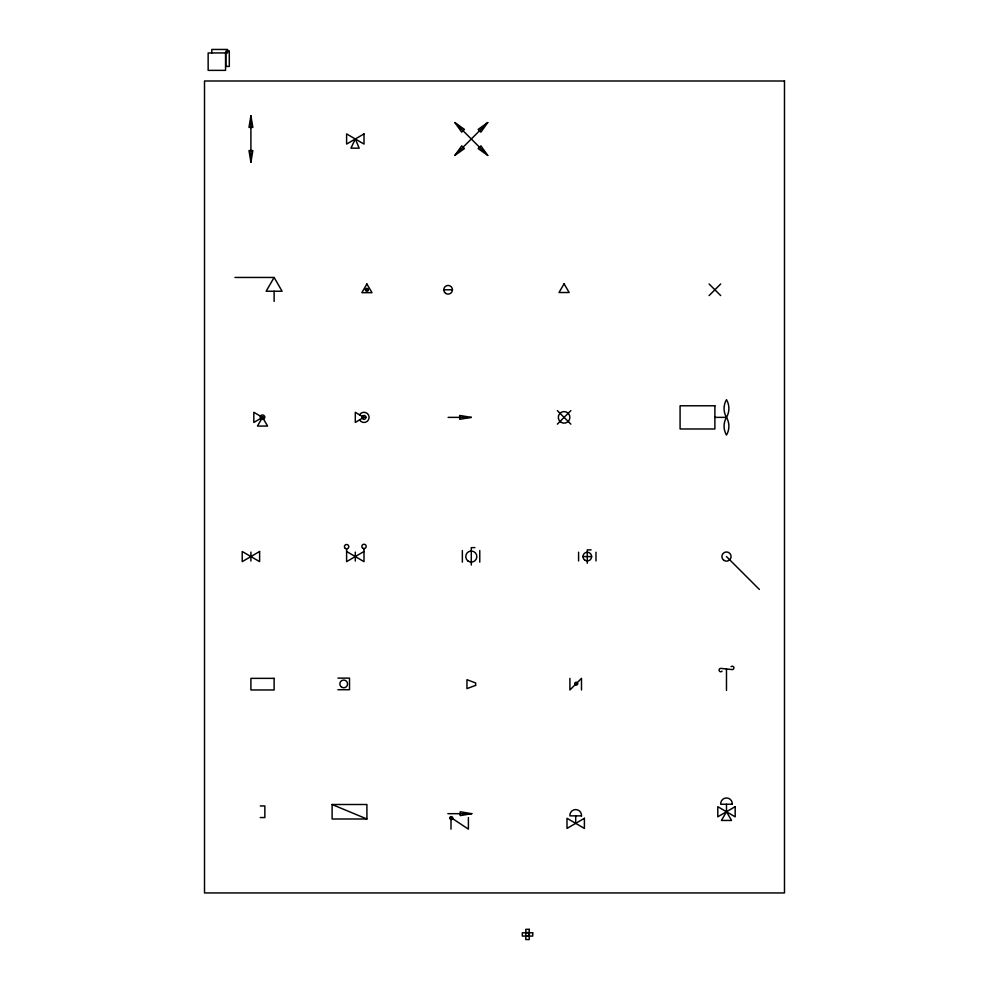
<?xml version="1.0" encoding="UTF-8"?>
<svg xmlns="http://www.w3.org/2000/svg" width="989" height="989" viewBox="0 0 989 989"><rect width="100%" height="100%" fill="white"/><g stroke="black" fill="none" stroke-linecap="round" stroke-linejoin="round"><path stroke-width="1.48" d="M250.909 115.787L248.981 127.396L252.85 127.396L250.909 115.787L250.909 162.184L248.981 150.588L252.85 150.588L250.909 162.184M274.114 277.452L266.14 291.236L282.088 291.236L274.114 277.452L234.962 277.452M726.482 811.746L721.414 820.45L731.563 820.45L726.482 811.746L726.482 804.255M454.866 155.421L461.702 145.853L464.434 148.585L454.866 155.421L487.738 122.562L480.901 132.13L478.169 129.398L487.738 122.562M557.326 424.145L570.863 410.608M709.088 295.587L720.684 283.979M364.001 551.491L346.607 561.641L346.607 548.833M471.296 417.37L459.7 419.311L459.7 415.442L471.296 417.37L448.104 417.37M471.79 813.687L460.182 815.616L460.182 811.746L471.79 813.687L447.856 813.687M365.46 289.777L368.353 289.777A1.446 1.446 0 0 0 366.177 288.528A1.446 1.446 0 0 0 366.177 291.038A1.446 1.446 0 0 0 368.353 289.777M443.752 289.777L452.455 289.777M260.342 417.135L264.693 417.135A2.176 2.176 0 0 1 261.43 419.015A2.176 2.176 0 0 1 261.43 415.244A2.176 2.176 0 0 1 264.693 417.135M362.073 417.37L365.942 417.37A1.929 1.929 0 0 1 363.037 419.052A1.929 1.929 0 0 1 363.037 415.701A1.929 1.929 0 0 1 365.942 417.37M714.886 417.37L726.482 417.37A17.394 17.394 0 0 0 726.482 399.68A17.394 17.394 0 0 0 726.482 417.37A17.394 17.394 0 0 0 726.482 435.061A17.394 17.394 0 0 0 726.482 417.37M474.93 547.622L471.296 547.622L471.296 565.028M591.101 549.859L587.293 549.859L587.293 563.273M582.941 556.572L591.645 556.572M337.904 678.12L349.513 678.12L349.513 689.716L337.904 689.716M574.733 683.671L577.625 683.671A1.446 1.446 0 0 1 575.45 684.932A1.446 1.446 0 0 1 575.45 682.422A1.446 1.446 0 0 1 577.625 683.671M332.106 804.502L366.907 804.502L366.907 819.003L332.106 819.003L332.106 804.502L366.907 819.003M260.243 805.948L264.854 805.948L264.854 817.557L260.243 817.557M449.797 818.039L452.69 818.039A1.446 1.446 0 0 1 450.514 819.288A1.446 1.446 0 0 1 450.514 816.778A1.446 1.446 0 0 1 452.69 818.039M525.814 932.59L529.226 932.59M525.814 936.286L529.226 936.286M346.607 551.491L364.001 561.641L364.001 548.586M454.866 122.562L464.434 129.398L461.702 132.13L454.866 122.562L487.738 155.421L478.169 148.585L480.901 145.853L487.738 155.421M709.088 283.979L720.684 295.587M726.482 556.572L759.354 589.432M557.326 410.608L570.863 424.145M726.482 668.984L726.482 690.409M595.996 552.221L595.996 560.911M581.495 689.963L581.495 678.355L569.899 689.963L569.899 678.355M578.59 552.221L578.59 560.911M575.697 815.863L575.697 823.355M529.288 932.8L529.288 936.076M479.764 550.527L479.764 562.123M468.403 817.557L468.403 829.153L450.996 817.557L450.996 829.153M462.358 550.527L462.358 562.123M355.311 552.097L355.311 561.035M274.114 291.236L274.114 301.385M250.909 552.097L250.909 561.035M225.554 52.973L225.554 70.367L208.147 70.367L208.147 52.973L227.569 52.924L227.569 49.45L211.794 49.45L211.794 52.924M731.069 666.673A1.694 1.694 0 0 1 733.813 667.303A1.694 1.694 0 0 1 732.169 669.59L720.808 668.379A1.694 1.694 0 0 0 719.201 670.765A1.694 1.694 0 0 0 722.057 671.135M359.588 414.873A5.069 5.069 0 0 1 367.265 413.476A5.069 5.069 0 0 1 367.265 421.265A5.069 5.069 0 0 1 359.588 419.88M355.311 138.992L350.959 148.177L359.18 148.177L355.311 138.992M262.518 417.37L257.437 426.074L267.586 426.074L262.518 417.37L253.814 412.302L253.814 422.451L262.518 417.37M366.907 283.979L361.838 292.682L371.988 292.682L366.907 283.979M564.076 283.818L559.008 292.521L569.157 292.521L564.076 283.818M363.767 417.37L355.311 422.451L355.311 412.302L363.767 417.37M364.001 133.911L346.607 144.06L346.607 133.911L364.001 144.06L364.001 133.911M259.613 551.491L242.218 561.641L242.218 551.491L259.613 561.641L259.613 551.491M584.4 818.274L566.994 828.423L566.994 818.274L584.4 828.423L584.4 818.274M735.186 806.678L717.791 816.827L717.791 806.678L735.186 816.827L735.186 806.678M475.647 685.365L466.956 688.628L466.956 679.69L475.647 682.954L475.647 685.365M229.3 51.193L225.826 51.193L225.826 66.424L229.3 66.424L229.3 51.193M784.487 80.999L204.513 80.999L204.513 892.943L784.487 892.943L784.487 80.999M714.886 405.774L680.086 405.774L680.086 428.979L714.886 428.979L714.886 405.774M274.114 678.355L250.909 678.355L250.909 689.963L274.114 689.963L274.114 678.355M732.268 804.255L720.709 804.255A5.798 5.798 0 0 1 726.482 797.975A5.798 5.798 0 0 1 732.268 804.255M581.495 815.863L569.899 815.863A5.798 5.798 0 0 1 575.697 809.571A5.798 5.798 0 0 1 581.47 815.863M529.226 929.326L525.814 929.326L525.814 939.55L529.226 939.55L529.226 929.326M532.712 932.8L522.328 932.8L522.328 936.076L532.712 936.076L532.712 932.8M341.774 687.268A3.869 3.869 0 0 0 347.572 683.918A3.869 3.869 0 0 0 341.774 680.568A3.869 3.869 0 0 0 341.774 687.268M723.911 560.367A4.586 4.586 0 0 0 731.069 556.894A4.586 4.586 0 0 0 724.48 552.431A4.586 4.586 0 0 0 723.911 560.367M584.845 560.17A4.352 4.352 0 0 0 591.632 556.881A4.352 4.352 0 0 0 585.401 552.653A4.352 4.352 0 0 0 584.845 560.17M468.18 561.171A5.563 5.563 0 0 0 476.846 556.968A5.563 5.563 0 0 0 468.873 551.565A5.563 5.563 0 0 0 468.18 561.171M362.79 548.215A2.176 2.176 0 0 0 366.177 546.571A2.176 2.176 0 0 0 363.062 544.457A2.176 2.176 0 0 0 362.79 548.215M345.384 548.462A2.176 2.176 0 0 0 348.783 546.818A2.176 2.176 0 0 0 345.656 544.704A2.176 2.176 0 0 0 345.384 548.462M560.85 422.179A5.798 5.798 0 0 0 569.887 417.791A5.798 5.798 0 0 0 561.567 412.153A5.798 5.798 0 0 0 560.85 422.179M445.668 293.387A4.352 4.352 0 0 0 452.443 290.086A4.352 4.352 0 0 0 446.2 285.87A4.352 4.352 0 0 0 445.668 293.387"/></g></svg>
